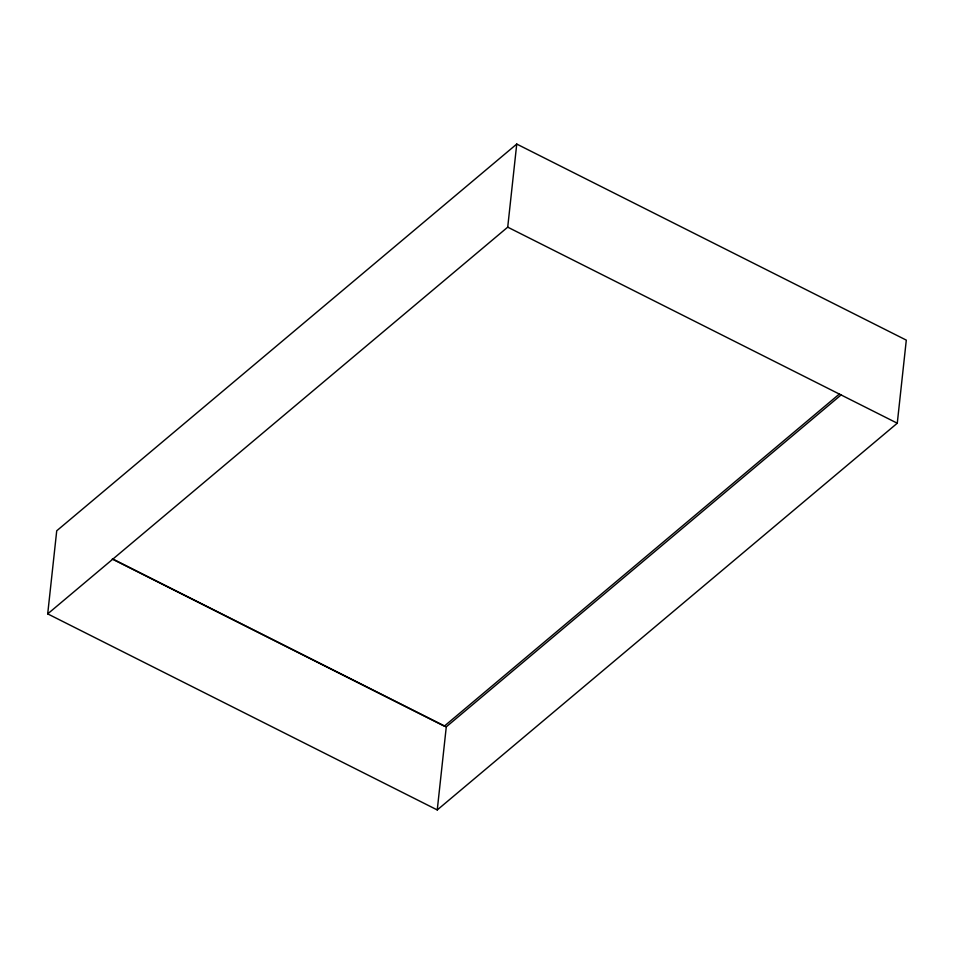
<?xml version="1.0" encoding="UTF-8"?>
<svg xmlns="http://www.w3.org/2000/svg" width="954" height="954" viewBox="0 0 954 954"><rect width="100%" height="100%" fill="white"/><g stroke="black" fill="none" stroke-linecap="round" stroke-linejoin="round"><path stroke-width="1.43" d="M47.7 613.875L56.727 530.782L516.746 144.066L906.3 340.125L897.273 423.218L437.254 809.934L47.7 613.875L507.719 227.159L516.746 144.066M437.254 809.934L446.281 726.841L841.392 394.682M839.46 393.954L444.29 726.161L112.286 559.068M507.719 227.159L897.273 423.218M112.572 558.889L446.281 726.841"/></g></svg>
